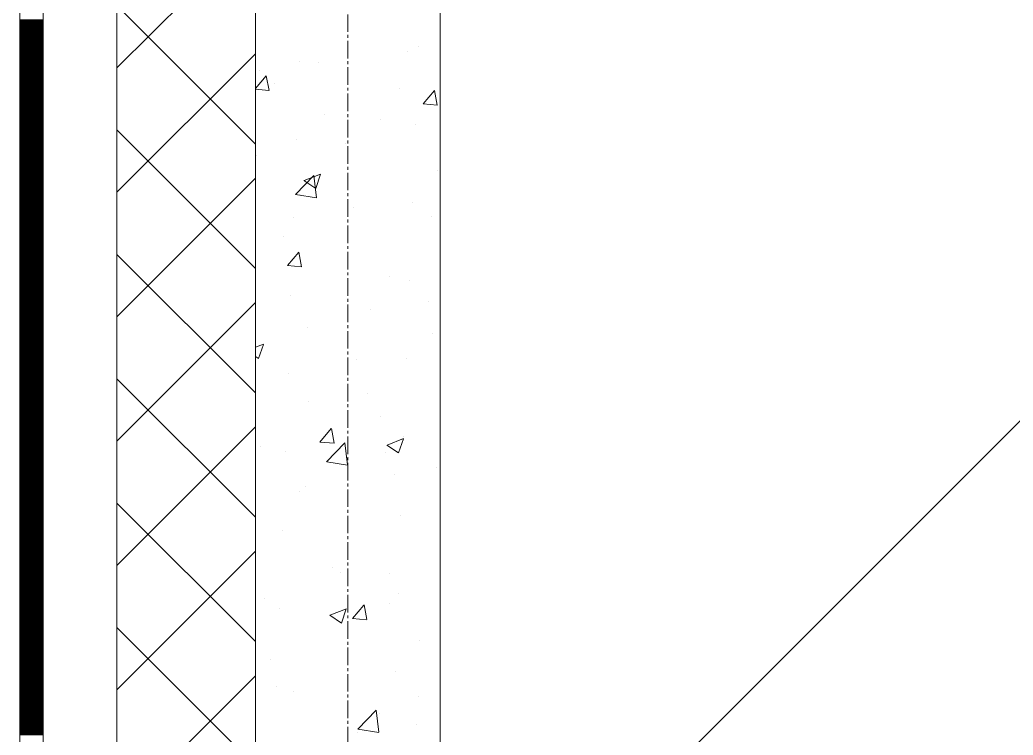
# Model space of a CAD drawing. Header units: millimetres. Extents: x 538266 to 1167394, y 114608 to 637157.
# Drawn here: x 828883 to 829958, y 164188 to 164963 of the extents above; entities that cross this region are included whole.
import ezdxf
from ezdxf.enums import TextEntityAlignment as Align

# ---------------------------------------------------------------- set-up
doc = ezdxf.new("R2010")
doc.units = ezdxf.units.MM
doc.linetypes.add('CENTER2', pattern=[28.575, 19.05, -3.175, 3.175, -3.175])
doc.linetypes.add('DASHED', pattern=[19.05, 12.7, -6.35])
doc.layers.get('Defpoints').update_dxf_attribs({"color": 140})
doc.layers.add('АР_Делит', color=120, linetype='Continuous', lineweight=0, plot=False)
for name, color, linetype, lineweight in [('АР_Стены ПЕНОблок', 52, 'Continuous', 20), ('АР_Тонкая', 254, 'Continuous', 5), ('АР_Утеплитель', 31, 'Continuous', 0), ('АР_Штриховка', 8, 'Continuous', 0)]:
    doc.layers.add(name, color=color, linetype=linetype, lineweight=lineweight)
doc.layers.add('РД_Оси_100', color=7, linetype='Continuous', lineweight=0, true_color=0x525252)
doc.layers.add('ФВ-5', color=7, linetype='Continuous')
doc.styles.add('style1', font='ARIALN.TTF')

# ---------------------------------------------------------------- blocks, each defined once
blk = doc.blocks.new('2_этаж')
at = {"layer": 'АР_Стены ПЕНОблок', "color": 18, "linetype": 'Continuous', "lineweight": 20, "true_color": 0x000000}
for p, q in [((672773.6, 213213.2), (672773.6, 137013.2)), ((672973.6, 137013.2), (672973.6, 213213.2))]:
    blk.add_line(p, q, dxfattribs=at)
at = {"layer": 'АР_Тонкая', "color": 18, "linetype": 'Continuous', "lineweight": 5, "true_color": 0x000000}
for p, q in [((672518.6, 213213.2), (672518.6, 137013.2)), ((672543.6, 213213.2), (672543.6, 137013.2)), ((672543.6, 137013.2), (672543.6, 213213.2)), ((672623.6, 137013.2), (672623.6, 213213.2))]:
    blk.add_line(p, q, dxfattribs=at)
at = {"layer": 'АР_Утеплитель', "color": 18, "linetype": 'Continuous', "lineweight": 0, "true_color": 0x000000}
for p, q in [((672623.6, 213213.2), (672623.6, 137013.2)), ((672773.6, 137013.2), (672773.6, 213213.2))]:
    blk.add_line(p, q, dxfattribs=at)
at = {"layer": 'АР_Штриховка', "color": 18, "linetype": 'Continuous', "lineweight": 0, "true_color": 0x000000}
for p, q in [((672623.6, 164911.1), (672773.6, 165061.1)), ((672773.6, 164828.6), (672623.6, 164978.6)), ((672518.6, 164963), (672543.6, 164963)), ((672518.6, 164962), (672543.6, 164962)), ((672518.6, 164961), (672543.6, 164961)), ((672518.6, 164960), (672543.6, 164960)), ((672518.6, 164959), (672543.6, 164959)), ((672518.6, 164958), (672543.6, 164958)), ((672518.6, 164957), (672543.6, 164957)), ((672518.6, 164956), (672543.6, 164956)), ((672518.6, 164955), (672543.6, 164955)), ((672518.6, 164954), (672543.6, 164954)), ((672518.6, 164953), (672543.6, 164953)), ((672518.6, 164952), (672543.6, 164952)), ((672518.6, 164951), (672543.6, 164951)), ((672518.6, 164950), (672543.6, 164950)), ((672518.6, 164949), (672543.6, 164949)), ((672518.6, 164948), (672543.6, 164948)), ((672518.6, 164947), (672543.6, 164947)), ((672518.6, 164946), (672543.6, 164946)), ((672518.6, 164945), (672543.6, 164945)), ((672518.6, 164944), (672543.6, 164944)), ((672518.6, 164943), (672543.6, 164943)), ((672518.6, 164942), (672543.6, 164942)), ((672518.6, 164941), (672543.6, 164941)), ((672518.6, 164940), (672543.6, 164940)), ((672518.6, 164939), (672543.6, 164939)), ((672518.6, 164938), (672543.6, 164938)), ((672518.6, 164937), (672543.6, 164937)), ((672518.6, 164936), (672543.6, 164936)), ((672518.6, 164935), (672543.6, 164935)), ((672518.6, 164934), (672543.6, 164934)), ((672518.6, 164933), (672543.6, 164933)), ((672518.6, 164932), (672543.6, 164932)), ((672518.6, 164931), (672543.6, 164931)), ((672518.6, 164930), (672543.6, 164930)), ((672518.6, 164929), (672543.6, 164929)), ((672518.6, 164928), (672543.6, 164928)), ((672937.9, 164929.3), (672937.9, 164929.3)), ((672949.7, 164934.2), (672949.7, 164934.2)), ((672518.6, 164927), (672543.6, 164927)), ((672518.6, 164926), (672543.6, 164926)), ((672518.6, 164925), (672543.6, 164925)), ((672518.6, 164924), (672543.6, 164924)), ((672518.6, 164923), (672543.6, 164923)), ((672518.6, 164922), (672543.6, 164922)), ((672518.6, 164921), (672543.6, 164921)), ((672518.6, 164920), (672543.6, 164920)), ((672518.6, 164919), (672543.6, 164919)), ((672518.6, 164918), (672543.6, 164918)), ((672518.6, 164917), (672543.6, 164917)), ((672623.6, 164776.4), (672773.6, 164926.4)), ((672821.4, 164918), (672821.4, 164918)), ((672841.7, 164916.6), (672841.7, 164916.6)), ((672518.6, 164916), (672543.6, 164916)), ((672518.6, 164915), (672543.6, 164915)), ((672518.6, 164914), (672543.6, 164914)), ((672518.6, 164913), (672543.6, 164913)), ((672518.6, 164912), (672543.6, 164912)), ((672518.6, 164911), (672543.6, 164911)), ((672518.6, 164910), (672543.6, 164910)), ((672518.6, 164909), (672543.6, 164909)), ((672518.6, 164908), (672543.6, 164908)), ((672518.6, 164907), (672543.6, 164907)), ((672518.6, 164906), (672543.6, 164906)), ((672778.1, 164908.2), (672778.1, 164908.2)), ((672518.6, 164905), (672543.6, 164905)), ((672518.6, 164904), (672543.6, 164904)), ((672518.6, 164903), (672543.6, 164903)), ((672518.6, 164902), (672543.6, 164902)), ((672518.6, 164901), (672543.6, 164901)), ((672518.6, 164900), (672543.6, 164900)), ((672518.6, 164899), (672543.6, 164899)), ((672518.6, 164898), (672543.6, 164898)), ((672518.6, 164897), (672543.6, 164897)), ((672518.6, 164896), (672543.6, 164896)), ((672518.6, 164895), (672543.6, 164895)), ((672773.6, 164888.7), (672785.2, 164902.6)), ((672788.4, 164886.7), (672785.4, 164902.6)), ((672518.6, 164894), (672543.6, 164894)), ((672518.6, 164893), (672543.6, 164893)), ((672518.6, 164892), (672543.6, 164892)), ((672518.6, 164891), (672543.6, 164891)), ((672518.6, 164890), (672543.6, 164890)), ((672518.6, 164889), (672543.6, 164889)), ((672518.6, 164888), (672543.6, 164888)), ((672518.6, 164887), (672543.6, 164887)), ((672518.6, 164886), (672543.6, 164886)), ((672518.6, 164885), (672543.6, 164885)), ((672773.6, 164888), (672788.2, 164886.7)), ((672794.3, 164894.3), (672794.3, 164894.3)), ((672929.9, 164888.6), (672929.9, 164888.6)), ((672955.2, 164872.1), (672967.4, 164886.7)), ((672970.5, 164870.8), (672967.6, 164886.7)), ((672518.6, 164884), (672543.6, 164884)), ((672518.6, 164883), (672543.6, 164883)), ((672518.6, 164882), (672543.6, 164882)), ((672518.6, 164881), (672543.6, 164881)), ((672518.6, 164880), (672543.6, 164880)), ((672518.6, 164879), (672543.6, 164879)), ((672518.6, 164878), (672543.6, 164878)), ((672518.6, 164877), (672543.6, 164877)), ((672518.6, 164876), (672543.6, 164876)), ((672518.6, 164875), (672543.6, 164875)), ((672518.6, 164874), (672543.6, 164874)), ((672518.6, 164873), (672543.6, 164873)), ((672518.6, 164872), (672543.6, 164872)), ((672518.6, 164871), (672543.6, 164871)), ((672518.6, 164870), (672543.6, 164870)), ((672518.6, 164869), (672543.6, 164869)), ((672518.6, 164868), (672543.6, 164868)), ((672518.6, 164867), (672543.6, 164867)), ((672518.6, 164866), (672543.6, 164866)), ((672518.6, 164865), (672543.6, 164865)), ((672518.6, 164864), (672543.6, 164864)), ((672518.6, 164863), (672543.6, 164863)), ((672955.2, 164872.1), (672970.4, 164870.8)), ((672518.6, 164862), (672543.6, 164862)), ((672518.6, 164861), (672543.6, 164861)), ((672518.6, 164860), (672543.6, 164860)), ((672518.6, 164859), (672543.6, 164859)), ((672518.6, 164858), (672543.6, 164858)), ((672518.6, 164857), (672543.6, 164857)), ((672518.6, 164856), (672543.6, 164856)), ((672518.6, 164855), (672543.6, 164855)), ((672518.6, 164854), (672543.6, 164854)), ((672518.6, 164853), (672543.6, 164853)), ((672518.6, 164852), (672543.6, 164852)), ((672847.9, 164860.2), (672847.9, 164860.2)), ((672909.5, 164855.5), (672909.5, 164855.5)), ((672518.6, 164851), (672543.6, 164851)), ((672518.6, 164850), (672543.6, 164850)), ((672518.6, 164849), (672543.6, 164849)), ((672518.6, 164848), (672543.6, 164848)), ((672518.6, 164847), (672543.6, 164847)), ((672518.6, 164846), (672543.6, 164846)), ((672518.6, 164845), (672543.6, 164845)), ((672518.6, 164844), (672543.6, 164844)), ((672518.6, 164843), (672543.6, 164843)), ((672518.6, 164842), (672543.6, 164842)), ((672773.6, 164693.9), (672623.6, 164843.9)), ((672946.6, 164849.7), (672946.6, 164849.7)), ((672518.6, 164841), (672543.6, 164841)), ((672518.6, 164840), (672543.6, 164840)), ((672518.6, 164839), (672543.6, 164839)), ((672518.6, 164838), (672543.6, 164838)), ((672518.6, 164837), (672543.6, 164837)), ((672518.6, 164836), (672543.6, 164836)), ((672518.6, 164835), (672543.6, 164835)), ((672518.6, 164834), (672543.6, 164834)), ((672518.6, 164833), (672543.6, 164833)), ((672518.6, 164832), (672543.6, 164832)), ((672518.6, 164831), (672543.6, 164831)), ((672818.3, 164833.4), (672818.3, 164833.4)), ((672518.6, 164830), (672543.6, 164830)), ((672518.6, 164829), (672543.6, 164829)), ((672518.6, 164828), (672543.6, 164828)), ((672518.6, 164827), (672543.6, 164827)), ((672518.6, 164826), (672543.6, 164826)), ((672518.6, 164825), (672543.6, 164825)), ((672518.6, 164824), (672543.6, 164824)), ((672518.6, 164823), (672543.6, 164823)), ((672518.6, 164822), (672543.6, 164822)), ((672518.6, 164821), (672543.6, 164821)), ((672518.6, 164820), (672543.6, 164820)), ((672871.1, 164829.1), (672871.1, 164829.1)), ((672518.6, 164819), (672543.6, 164819)), ((672518.6, 164818), (672543.6, 164818)), ((672518.6, 164817), (672543.6, 164817)), ((672518.6, 164816), (672543.6, 164816)), ((672518.6, 164815), (672543.6, 164815)), ((672518.6, 164814), (672543.6, 164814)), ((672518.6, 164813), (672543.6, 164813)), ((672518.6, 164812), (672543.6, 164812)), ((672518.6, 164811), (672543.6, 164811)), ((672518.6, 164810), (672543.6, 164810)), ((672518.6, 164809), (672543.6, 164809)), ((672774.9, 164816.4), (672774.9, 164816.4)), ((672518.6, 164808), (672543.6, 164808)), ((672518.6, 164807), (672543.6, 164807)), ((672518.6, 164806), (672543.6, 164806)), ((672518.6, 164805), (672543.6, 164805)), ((672518.6, 164804), (672543.6, 164804)), ((672518.6, 164803), (672543.6, 164803)), ((672518.6, 164802), (672543.6, 164802)), ((672518.6, 164801), (672543.6, 164801)), ((672518.6, 164800), (672543.6, 164800)), ((672518.6, 164799), (672543.6, 164799)), ((672970.4, 164799.7), (672970.4, 164799.7)), ((672518.6, 164798), (672543.6, 164798)), ((672518.6, 164797), (672543.6, 164797)), ((672518.6, 164796), (672543.6, 164796)), ((672518.6, 164795), (672543.6, 164795)), ((672518.6, 164794), (672543.6, 164794)), ((672518.6, 164793), (672543.6, 164793)), ((672518.6, 164792), (672543.6, 164792)), ((672518.6, 164791), (672543.6, 164791)), ((672518.6, 164790), (672543.6, 164790)), ((672518.6, 164789), (672543.6, 164789)), ((672518.6, 164788), (672543.6, 164788)), ((672623.6, 164641.7), (672773.6, 164791.7)), ((672817.1, 164774), (672836.9, 164794.7)), ((672826.2, 164789), (672838.9, 164780.5)), ((672826.3, 164789.2), (672844.1, 164796)), ((672839.7, 164770.5), (672836.9, 164794.7)), ((672838.9, 164780.5), (672844, 164795.9)), ((672518.6, 164787), (672543.6, 164787)), ((672518.6, 164786), (672543.6, 164786)), ((672518.6, 164785), (672543.6, 164785)), ((672518.6, 164784), (672543.6, 164784)), ((672518.6, 164783), (672543.6, 164783)), ((672518.6, 164782), (672543.6, 164782)), ((672518.6, 164781), (672543.6, 164781)), ((672518.6, 164780), (672543.6, 164780)), ((672518.6, 164779), (672543.6, 164779)), ((672518.6, 164778), (672543.6, 164778)), ((672518.6, 164777), (672543.6, 164777)), ((672518.6, 164776), (672543.6, 164776)), ((672518.6, 164775), (672543.6, 164775)), ((672518.6, 164774), (672543.6, 164774)), ((672518.6, 164773), (672543.6, 164773)), ((672518.6, 164772), (672543.6, 164772)), ((672518.6, 164771), (672543.6, 164771)), ((672518.6, 164770), (672543.6, 164770)), ((672518.6, 164769), (672543.6, 164769)), ((672518.6, 164768), (672543.6, 164768)), ((672518.6, 164767), (672543.6, 164767)), ((672518.6, 164766), (672543.6, 164766)), ((672817.1, 164774), (672839.7, 164770.4)), ((672822.2, 164774.3), (672822.2, 164774.3)), ((672518.6, 164765), (672543.6, 164765)), ((672518.6, 164764), (672543.6, 164764)), ((672518.6, 164763), (672543.6, 164763)), ((672518.6, 164762), (672543.6, 164762)), ((672518.6, 164761), (672543.6, 164761)), ((672518.6, 164760), (672543.6, 164760)), ((672518.6, 164759), (672543.6, 164759)), ((672518.6, 164758), (672543.6, 164758)), ((672518.6, 164757), (672543.6, 164757)), ((672518.6, 164756), (672543.6, 164756)), ((672879.4, 164759.5), (672879.4, 164759.5)), ((672943.5, 164765.1), (672943.5, 164765.1)), ((672518.6, 164755), (672543.6, 164755)), ((672518.6, 164754), (672543.6, 164754)), ((672518.6, 164753), (672543.6, 164753)), ((672518.6, 164752), (672543.6, 164752)), ((672518.6, 164751), (672543.6, 164751)), ((672518.6, 164750), (672543.6, 164750)), ((672518.6, 164749), (672543.6, 164749)), ((672518.6, 164748), (672543.6, 164748)), ((672518.6, 164747), (672543.6, 164747)), ((672518.6, 164746), (672543.6, 164746)), ((672518.6, 164745), (672543.6, 164745)), ((672815.2, 164748.9), (672815.2, 164748.9)), ((672964.7, 164750), (672964.7, 164750)), ((672518.6, 164744), (672543.6, 164744)), ((672518.6, 164743), (672543.6, 164743)), ((672518.6, 164742), (672543.6, 164742)), ((672518.6, 164741), (672543.6, 164741)), ((672518.6, 164740), (672543.6, 164740)), ((672518.6, 164739), (672543.6, 164739)), ((672518.6, 164738), (672543.6, 164738)), ((672518.6, 164737), (672543.6, 164737)), ((672518.6, 164736), (672543.6, 164736)), ((672518.6, 164735), (672543.6, 164735)), ((672518.6, 164734), (672543.6, 164734)), ((672518.6, 164733), (672543.6, 164733)), ((672518.6, 164732), (672543.6, 164732)), ((672518.6, 164731), (672543.6, 164731)), ((672518.6, 164730), (672543.6, 164730)), ((672518.6, 164729), (672543.6, 164729)), ((672518.6, 164728), (672543.6, 164728)), ((672518.6, 164727), (672543.6, 164727)), ((672518.6, 164726), (672543.6, 164726)), ((672518.6, 164725), (672543.6, 164725)), ((672518.6, 164724), (672543.6, 164724)), ((672518.6, 164723), (672543.6, 164723)), ((672804.2, 164728.9), (672804.2, 164728.9)), ((672518.6, 164722), (672543.6, 164722)), ((672518.6, 164721), (672543.6, 164721)), ((672518.6, 164720), (672543.6, 164720)), ((672518.6, 164719), (672543.6, 164719)), ((672518.6, 164718), (672543.6, 164718)), ((672518.6, 164717), (672543.6, 164717)), ((672518.6, 164716), (672543.6, 164716)), ((672518.6, 164715), (672543.6, 164715)), ((672518.6, 164714), (672543.6, 164714)), ((672518.6, 164713), (672543.6, 164713)), ((672518.6, 164712), (672543.6, 164712)), ((672518.6, 164711), (672543.6, 164711)), ((672518.6, 164710), (672543.6, 164710)), ((672518.6, 164709), (672543.6, 164709)), ((672518.6, 164708), (672543.6, 164708)), ((672518.6, 164707), (672543.6, 164707)), ((672518.6, 164706), (672543.6, 164706)), ((672518.6, 164705), (672543.6, 164705)), ((672518.6, 164704), (672543.6, 164704)), ((672518.6, 164703), (672543.6, 164703)), ((672518.6, 164702), (672543.6, 164702)), ((672773.6, 164559.2), (672623.6, 164709.2)), ((672808.2, 164697), (672820.5, 164711.6)), ((672823.6, 164695.7), (672820.7, 164711.6)), ((672518.6, 164701), (672543.6, 164701)), ((672518.6, 164700), (672543.6, 164700)), ((672518.6, 164699), (672543.6, 164699)), ((672518.6, 164698), (672543.6, 164698)), ((672518.6, 164697), (672543.6, 164697)), ((672518.6, 164696), (672543.6, 164696)), ((672518.6, 164695), (672543.6, 164695)), ((672518.6, 164694), (672543.6, 164694)), ((672518.6, 164693), (672543.6, 164693)), ((672518.6, 164692), (672543.6, 164692)), ((672518.6, 164691), (672543.6, 164691)), ((672808.2, 164697), (672823.4, 164695.6)), ((672518.6, 164690), (672543.6, 164690)), ((672518.6, 164689), (672543.6, 164689)), ((672518.6, 164688), (672543.6, 164688)), ((672518.6, 164687), (672543.6, 164687)), ((672518.6, 164686), (672543.6, 164686)), ((672518.6, 164685), (672543.6, 164685)), ((672518.6, 164684), (672543.6, 164684)), ((672518.6, 164683), (672543.6, 164683)), ((672518.6, 164682), (672543.6, 164682)), ((672518.6, 164681), (672543.6, 164681)), ((672518.6, 164680), (672543.6, 164680)), ((672919.2, 164685.4), (672919.2, 164685.4)), ((672940.4, 164680.6), (672940.4, 164680.6)), ((672518.6, 164679), (672543.6, 164679)), ((672518.6, 164678), (672543.6, 164678)), ((672518.6, 164677), (672543.6, 164677)), ((672518.6, 164676), (672543.6, 164676)), ((672518.6, 164675), (672543.6, 164675)), ((672518.6, 164674), (672543.6, 164674)), ((672518.6, 164673), (672543.6, 164673)), ((672518.6, 164672), (672543.6, 164672)), ((672518.6, 164671), (672543.6, 164671)), ((672518.6, 164670), (672543.6, 164670)), ((672518.6, 164669), (672543.6, 164669)), ((672518.6, 164668), (672543.6, 164668)), ((672518.6, 164667), (672543.6, 164667)), ((672518.6, 164666), (672543.6, 164666)), ((672518.6, 164665), (672543.6, 164665)), ((672518.6, 164664), (672543.6, 164664)), ((672518.6, 164663), (672543.6, 164663)), ((672518.6, 164662), (672543.6, 164662)), ((672518.6, 164661), (672543.6, 164661)), ((672518.6, 164660), (672543.6, 164660)), ((672518.6, 164659), (672543.6, 164659)), ((672812.1, 164664.3), (672812.1, 164664.3)), ((672518.6, 164658), (672543.6, 164658)), ((672518.6, 164657), (672543.6, 164657)), ((672518.6, 164656), (672543.6, 164656)), ((672518.6, 164655), (672543.6, 164655)), ((672518.6, 164654), (672543.6, 164654)), ((672518.6, 164653), (672543.6, 164653)), ((672518.6, 164652), (672543.6, 164652)), ((672518.6, 164651), (672543.6, 164651)), ((672518.6, 164650), (672543.6, 164650)), ((672518.6, 164649), (672543.6, 164649)), ((672518.6, 164648), (672543.6, 164648)), ((672623.6, 164507), (672773.6, 164657)), ((672897.8, 164649.9), (672897.8, 164649.9)), ((672961.4, 164658.2), (672961.4, 164658.2)), ((672518.6, 164647), (672543.6, 164647)), ((672518.6, 164646), (672543.6, 164646)), ((672518.6, 164645), (672543.6, 164645)), ((672518.6, 164644), (672543.6, 164644)), ((672518.6, 164643), (672543.6, 164643)), ((672518.6, 164642), (672543.6, 164642)), ((672518.6, 164641), (672543.6, 164641)), ((672518.6, 164640), (672543.6, 164640)), ((672518.6, 164639), (672543.6, 164639)), ((672518.6, 164638), (672543.6, 164638)), ((672518.6, 164637), (672543.6, 164637)), ((672518.6, 164636), (672543.6, 164636)), ((672518.6, 164635), (672543.6, 164635)), ((672518.6, 164634), (672543.6, 164634)), ((672518.6, 164633), (672543.6, 164633)), ((672518.6, 164632), (672543.6, 164632)), ((672518.6, 164631), (672543.6, 164631)), ((672518.6, 164630), (672543.6, 164630)), ((672518.6, 164629), (672543.6, 164629)), ((672518.6, 164628), (672543.6, 164628)), ((672518.6, 164627), (672543.6, 164627)), ((672829.9, 164629.7), (672829.9, 164629.7)), ((672518.6, 164626), (672543.6, 164626)), ((672518.6, 164625), (672543.6, 164625)), ((672518.6, 164624), (672543.6, 164624)), ((672518.6, 164623), (672543.6, 164623)), ((672518.6, 164622), (672543.6, 164622)), ((672518.6, 164621), (672543.6, 164621)), ((672518.6, 164620), (672543.6, 164620)), ((672518.6, 164619), (672543.6, 164619)), ((672518.6, 164618), (672543.6, 164618)), ((672518.6, 164617), (672543.6, 164617)), ((672518.6, 164616), (672543.6, 164616)), ((672965.5, 164624), (672965.5, 164624)), ((672518.6, 164615), (672543.6, 164615)), ((672518.6, 164614), (672543.6, 164614)), ((672518.6, 164613), (672543.6, 164613)), ((672518.6, 164612), (672543.6, 164612)), ((672518.6, 164611), (672543.6, 164611)), ((672518.6, 164610), (672543.6, 164610)), ((672518.6, 164609), (672543.6, 164609)), ((672518.6, 164608), (672543.6, 164608)), ((672518.6, 164607), (672543.6, 164607)), ((672518.6, 164606), (672543.6, 164606)), ((672518.6, 164605), (672543.6, 164605)), ((672773.6, 164608.5), (672782.3, 164611.8)), ((672777.1, 164596.3), (672782.2, 164611.7)), ((672518.6, 164604), (672543.6, 164604)), ((672518.6, 164603), (672543.6, 164603)), ((672518.6, 164602), (672543.6, 164602)), ((672518.6, 164601), (672543.6, 164601)), ((672518.6, 164600), (672543.6, 164600)), ((672518.6, 164599), (672543.6, 164599)), ((672518.6, 164598), (672543.6, 164598)), ((672518.6, 164597), (672543.6, 164597)), ((672518.6, 164596), (672543.6, 164596)), ((672518.6, 164595), (672543.6, 164595)), ((672518.6, 164594), (672543.6, 164594)), ((672773.6, 164598.7), (672777, 164596.3)), ((672883.5, 164595.6), (672883.5, 164595.6)), ((672937.3, 164596), (672937.3, 164596)), ((672518.6, 164593), (672543.6, 164593)), ((672518.6, 164592), (672543.6, 164592)), ((672518.6, 164591), (672543.6, 164591)), ((672518.6, 164590), (672543.6, 164590)), ((672518.6, 164589), (672543.6, 164589)), ((672518.6, 164588), (672543.6, 164588)), ((672518.6, 164587), (672543.6, 164587)), ((672518.6, 164586), (672543.6, 164586)), ((672518.6, 164585), (672543.6, 164585)), ((672518.6, 164584), (672543.6, 164584)), ((672518.6, 164583), (672543.6, 164583)), ((672518.6, 164582), (672543.6, 164582)), ((672518.6, 164581), (672543.6, 164581)), ((672518.6, 164580), (672543.6, 164580)), ((672518.6, 164579), (672543.6, 164579)), ((672518.6, 164578), (672543.6, 164578)), ((672518.6, 164577), (672543.6, 164577)), ((672518.6, 164576), (672543.6, 164576)), ((672518.6, 164575), (672543.6, 164575)), ((672518.6, 164574), (672543.6, 164574)), ((672518.6, 164573), (672543.6, 164573)), ((672773.6, 164424.5), (672623.6, 164574.5)), ((672809, 164579.8), (672809, 164579.8)), ((672518.6, 164572), (672543.6, 164572)), ((672518.6, 164571), (672543.6, 164571)), ((672518.6, 164570), (672543.6, 164570)), ((672518.6, 164569), (672543.6, 164569)), ((672518.6, 164568), (672543.6, 164568)), ((672518.6, 164567), (672543.6, 164567)), ((672518.6, 164566), (672543.6, 164566)), ((672518.6, 164565), (672543.6, 164565)), ((672518.6, 164564), (672543.6, 164564)), ((672518.6, 164563), (672543.6, 164563)), ((672518.6, 164562), (672543.6, 164562)), ((672518.6, 164561), (672543.6, 164561)), ((672518.6, 164560), (672543.6, 164560)), ((672518.6, 164559), (672543.6, 164559)), ((672518.6, 164558), (672543.6, 164558)), ((672518.6, 164557), (672543.6, 164557)), ((672518.6, 164556), (672543.6, 164556)), ((672518.6, 164555), (672543.6, 164555)), ((672518.6, 164554), (672543.6, 164554)), ((672518.6, 164553), (672543.6, 164553)), ((672518.6, 164552), (672543.6, 164552)), ((672518.6, 164551), (672543.6, 164551)), ((672894.6, 164558), (672894.6, 164558)), ((672518.6, 164550), (672543.6, 164550)), ((672518.6, 164549), (672543.6, 164549)), ((672518.6, 164548), (672543.6, 164548)), ((672518.6, 164547), (672543.6, 164547)), ((672518.6, 164546), (672543.6, 164546)), ((672518.6, 164545), (672543.6, 164545)), ((672518.6, 164544), (672543.6, 164544)), ((672518.6, 164543), (672543.6, 164543)), ((672518.6, 164542), (672543.6, 164542)), ((672518.6, 164541), (672543.6, 164541)), ((672518.6, 164540), (672543.6, 164540)), ((672831, 164549.7), (672831, 164549.7)), ((672518.6, 164539), (672543.6, 164539)), ((672518.6, 164538), (672543.6, 164538)), ((672518.6, 164537), (672543.6, 164537)), ((672518.6, 164536), (672543.6, 164536)), ((672518.6, 164535), (672543.6, 164535)), ((672518.6, 164534), (672543.6, 164534)), ((672518.6, 164533), (672543.6, 164533)), ((672518.6, 164532), (672543.6, 164532)), ((672518.6, 164531), (672543.6, 164531)), ((672518.6, 164530), (672543.6, 164530)), ((672908.8, 164533.8), (672908.8, 164533.8)), ((672518.6, 164529), (672543.6, 164529)), ((672518.6, 164528), (672543.6, 164528)), ((672518.6, 164527), (672543.6, 164527)), ((672518.6, 164526), (672543.6, 164526)), ((672518.6, 164525), (672543.6, 164525)), ((672518.6, 164524), (672543.6, 164524)), ((672518.6, 164523), (672543.6, 164523)), ((672518.6, 164522), (672543.6, 164522)), ((672518.6, 164521), (672543.6, 164521)), ((672518.6, 164520), (672543.6, 164520)), ((672518.6, 164519), (672543.6, 164519)), ((672623.6, 164372.3), (672773.6, 164522.3)), ((672843.5, 164505.9), (672855.7, 164520.5)), ((672858.8, 164504.6), (672855.9, 164520.5)), ((672518.6, 164518), (672543.6, 164518)), ((672518.6, 164517), (672543.6, 164517)), ((672518.6, 164516), (672543.6, 164516)), ((672518.6, 164515), (672543.6, 164515)), ((672518.6, 164514), (672543.6, 164514)), ((672518.6, 164513), (672543.6, 164513)), ((672518.6, 164512), (672543.6, 164512)), ((672518.6, 164511), (672543.6, 164511)), ((672518.6, 164510), (672543.6, 164510)), ((672518.6, 164509), (672543.6, 164509)), ((672518.6, 164508), (672543.6, 164508)), ((672916.1, 164502.7), (672933.9, 164509.6)), ((672928.7, 164494.1), (672933.8, 164509.4)), ((672934.2, 164511.5), (672934.2, 164511.5)), ((672518.6, 164507), (672543.6, 164507)), ((672518.6, 164506), (672543.6, 164506)), ((672518.6, 164505), (672543.6, 164505)), ((672518.6, 164504), (672543.6, 164504)), ((672518.6, 164503), (672543.6, 164503)), ((672518.6, 164502), (672543.6, 164502)), ((672518.6, 164501), (672543.6, 164501)), ((672518.6, 164500), (672543.6, 164500)), ((672518.6, 164499), (672543.6, 164499)), ((672518.6, 164498), (672543.6, 164498)), ((672518.6, 164497), (672543.6, 164497)), ((672779.4, 164500.6), (672779.4, 164500.6)), ((672843.5, 164505.9), (672858.7, 164504.6)), ((672850.7, 164484.6), (672870.5, 164505.2)), ((672873.4, 164481.1), (672870.6, 164505.2)), ((672916, 164502.6), (672928.7, 164494.1)), ((672518.6, 164496), (672543.6, 164496)), ((672518.6, 164495), (672543.6, 164495)), ((672518.6, 164494), (672543.6, 164494)), ((672518.6, 164493), (672543.6, 164493)), ((672518.6, 164492), (672543.6, 164492)), ((672518.6, 164491), (672543.6, 164491)), ((672518.6, 164490), (672543.6, 164490)), ((672518.6, 164489), (672543.6, 164489)), ((672518.6, 164488), (672543.6, 164488)), ((672518.6, 164487), (672543.6, 164487)), ((672805.9, 164495.2), (672805.9, 164495.2)), ((672915, 164494.9), (672915, 164494.9)), ((672518.6, 164486), (672543.6, 164486)), ((672518.6, 164485), (672543.6, 164485)), ((672518.6, 164484), (672543.6, 164484)), ((672518.6, 164483), (672543.6, 164483)), ((672518.6, 164482), (672543.6, 164482)), ((672518.6, 164481), (672543.6, 164481)), ((672518.6, 164480), (672543.6, 164480)), ((672518.6, 164479), (672543.6, 164479)), ((672518.6, 164478), (672543.6, 164478)), ((672518.6, 164477), (672543.6, 164477)), ((672518.6, 164476), (672543.6, 164476)), ((672850.8, 164484.5), (672873.4, 164481)), ((672969.6, 164478.1), (672969.6, 164478.1)), ((672518.6, 164475), (672543.6, 164475)), ((672518.6, 164474), (672543.6, 164474)), ((672518.6, 164473), (672543.6, 164473)), ((672518.6, 164472), (672543.6, 164472)), ((672518.6, 164471), (672543.6, 164471)), ((672518.6, 164470), (672543.6, 164470)), ((672518.6, 164469), (672543.6, 164469)), ((672518.6, 164468), (672543.6, 164468)), ((672518.6, 164467), (672543.6, 164467)), ((672518.6, 164466), (672543.6, 164466)), ((672518.6, 164465), (672543.6, 164465)), ((672924, 164470.5), (672924, 164470.5)), ((672518.6, 164464), (672543.6, 164464)), ((672518.6, 164463), (672543.6, 164463)), ((672518.6, 164462), (672543.6, 164462)), ((672518.6, 164461), (672543.6, 164461)), ((672518.6, 164460), (672543.6, 164460)), ((672518.6, 164459), (672543.6, 164459)), ((672518.6, 164458), (672543.6, 164458)), ((672518.6, 164457), (672543.6, 164457)), ((672518.6, 164456), (672543.6, 164456)), ((672518.6, 164455), (672543.6, 164455)), ((672518.6, 164454), (672543.6, 164454)), ((672827.8, 164457.9), (672827.8, 164457.9)), ((672518.6, 164453), (672543.6, 164453)), ((672518.6, 164452), (672543.6, 164452)), ((672518.6, 164451), (672543.6, 164451)), ((672518.6, 164450), (672543.6, 164450)), ((672518.6, 164449), (672543.6, 164449)), ((672518.6, 164448), (672543.6, 164448)), ((672518.6, 164447), (672543.6, 164447)), ((672518.6, 164446), (672543.6, 164446)), ((672518.6, 164445), (672543.6, 164445)), ((672518.6, 164444), (672543.6, 164444)), ((672821.5, 164452.6), (672821.5, 164452.6)), ((672518.6, 164443), (672543.6, 164443)), ((672518.6, 164442), (672543.6, 164442)), ((672518.6, 164441), (672543.6, 164441)), ((672518.6, 164440), (672543.6, 164440)), ((672518.6, 164439), (672543.6, 164439)), ((672518.6, 164438), (672543.6, 164438)), ((672518.6, 164437), (672543.6, 164437)), ((672518.6, 164436), (672543.6, 164436)), ((672518.6, 164435), (672543.6, 164435)), ((672518.6, 164434), (672543.6, 164434)), ((672518.6, 164433), (672543.6, 164433)), ((672773.6, 164289.8), (672623.6, 164439.8)), ((672518.6, 164432), (672543.6, 164432)), ((672518.6, 164431), (672543.6, 164431)), ((672518.6, 164430), (672543.6, 164430)), ((672518.6, 164429), (672543.6, 164429)), ((672518.6, 164428), (672543.6, 164428)), ((672518.6, 164427), (672543.6, 164427)), ((672518.6, 164426), (672543.6, 164426)), ((672518.6, 164425), (672543.6, 164425)), ((672518.6, 164424), (672543.6, 164424)), ((672518.6, 164423), (672543.6, 164423)), ((672518.6, 164422), (672543.6, 164422)), ((672931.1, 164426.9), (672931.1, 164426.9)), ((672518.6, 164421), (672543.6, 164421)), ((672518.6, 164420), (672543.6, 164420)), ((672518.6, 164419), (672543.6, 164419)), ((672518.6, 164418), (672543.6, 164418)), ((672518.6, 164417), (672543.6, 164417)), ((672518.6, 164416), (672543.6, 164416)), ((672518.6, 164415), (672543.6, 164415)), ((672518.6, 164414), (672543.6, 164414)), ((672518.6, 164413), (672543.6, 164413)), ((672518.6, 164412), (672543.6, 164412)), ((672518.6, 164411), (672543.6, 164411)), ((672518.6, 164410), (672543.6, 164410)), ((672518.6, 164409), (672543.6, 164409)), ((672518.6, 164408), (672543.6, 164408)), ((672518.6, 164407), (672543.6, 164407)), ((672518.6, 164406), (672543.6, 164406)), ((672518.6, 164405), (672543.6, 164405)), ((672518.6, 164404), (672543.6, 164404)), ((672518.6, 164403), (672543.6, 164403)), ((672518.6, 164402), (672543.6, 164402)), ((672518.6, 164401), (672543.6, 164401)), ((672802.8, 164410.6), (672802.8, 164410.6)), ((672518.6, 164400), (672543.6, 164400)), ((672518.6, 164399), (672543.6, 164399)), ((672518.6, 164398), (672543.6, 164398)), ((672518.6, 164397), (672543.6, 164397)), ((672518.6, 164396), (672543.6, 164396)), ((672518.6, 164395), (672543.6, 164395)), ((672518.6, 164394), (672543.6, 164394)), ((672518.6, 164393), (672543.6, 164393)), ((672518.6, 164392), (672543.6, 164392)), ((672518.6, 164391), (672543.6, 164391)), ((672518.6, 164390), (672543.6, 164390)), ((672518.6, 164389), (672543.6, 164389)), ((672518.6, 164388), (672543.6, 164388)), ((672518.6, 164387), (672543.6, 164387)), ((672518.6, 164386), (672543.6, 164386)), ((672518.6, 164385), (672543.6, 164385)), ((672518.6, 164384), (672543.6, 164384)), ((672518.6, 164383), (672543.6, 164383)), ((672518.6, 164382), (672543.6, 164382)), ((672518.6, 164381), (672543.6, 164381)), ((672518.6, 164380), (672543.6, 164380)), ((672518.6, 164379), (672543.6, 164379)), ((672623.6, 164237.6), (672773.6, 164387.6)), ((672518.6, 164378), (672543.6, 164378)), ((672518.6, 164377), (672543.6, 164377)), ((672518.6, 164376), (672543.6, 164376)), ((672518.6, 164375), (672543.6, 164375)), ((672518.6, 164374), (672543.6, 164374)), ((672518.6, 164373), (672543.6, 164373)), ((672518.6, 164372), (672543.6, 164372)), ((672518.6, 164371), (672543.6, 164371)), ((672518.6, 164370), (672543.6, 164370)), ((672518.6, 164369), (672543.6, 164369)), ((672518.6, 164368), (672543.6, 164368)), ((672857.2, 164370.3), (672857.2, 164370.3)), ((672518.6, 164367), (672543.6, 164367)), ((672518.6, 164366), (672543.6, 164366)), ((672518.6, 164365), (672543.6, 164365)), ((672518.6, 164364), (672543.6, 164364)), ((672518.6, 164363), (672543.6, 164363)), ((672518.6, 164362), (672543.6, 164362)), ((672518.6, 164361), (672543.6, 164361)), ((672518.6, 164360), (672543.6, 164360)), ((672518.6, 164359), (672543.6, 164359)), ((672518.6, 164358), (672543.6, 164358)), ((672865.5, 164365.1), (672865.5, 164365.1)), ((672918.5, 164363.7), (672918.5, 164363.7)), ((672518.6, 164357), (672543.6, 164357)), ((672518.6, 164356), (672543.6, 164356)), ((672518.6, 164355), (672543.6, 164355)), ((672518.6, 164354), (672543.6, 164354)), ((672518.6, 164353), (672543.6, 164353)), ((672518.6, 164352), (672543.6, 164352)), ((672518.6, 164351), (672543.6, 164351)), ((672518.6, 164350), (672543.6, 164350)), ((672518.6, 164349), (672543.6, 164349)), ((672518.6, 164348), (672543.6, 164348)), ((672518.6, 164347), (672543.6, 164347)), ((672518.6, 164346), (672543.6, 164346)), ((672518.6, 164345), (672543.6, 164345)), ((672518.6, 164344), (672543.6, 164344)), ((672518.6, 164343), (672543.6, 164343)), ((672518.6, 164342), (672543.6, 164342)), ((672518.6, 164341), (672543.6, 164341)), ((672518.6, 164340), (672543.6, 164340)), ((672518.6, 164339), (672543.6, 164339)), ((672518.6, 164338), (672543.6, 164338)), ((672518.6, 164337), (672543.6, 164337)), ((672518.6, 164336), (672543.6, 164336)), ((672783.5, 164336.7), (672783.5, 164336.7)), ((672928.1, 164342.4), (672928.1, 164342.4)), ((672518.6, 164335), (672543.6, 164335)), ((672518.6, 164334), (672543.6, 164334)), ((672518.6, 164333), (672543.6, 164333)), ((672518.6, 164332), (672543.6, 164332)), ((672518.6, 164331), (672543.6, 164331)), ((672518.6, 164330), (672543.6, 164330)), ((672518.6, 164329), (672543.6, 164329)), ((672518.6, 164328), (672543.6, 164328)), ((672518.6, 164327), (672543.6, 164327)), ((672518.6, 164326), (672543.6, 164326)), ((672518.6, 164325), (672543.6, 164325)), ((672799.8, 164326.1), (672799.8, 164326.1)), ((672854.3, 164318.5), (672872.1, 164325.4)), ((672866.9, 164309.9), (672872, 164325.2)), ((672878.7, 164314.9), (672891, 164329.4)), ((672894.1, 164313.6), (672891.2, 164329.5)), ((672919.1, 164331), (672919.1, 164331)), ((672518.6, 164324), (672543.6, 164324)), ((672518.6, 164323), (672543.6, 164323)), ((672518.6, 164322), (672543.6, 164322)), ((672518.6, 164321), (672543.6, 164321)), ((672518.6, 164320), (672543.6, 164320)), ((672518.6, 164319), (672543.6, 164319)), ((672518.6, 164318), (672543.6, 164318)), ((672518.6, 164317), (672543.6, 164317)), ((672518.6, 164316), (672543.6, 164316)), ((672518.6, 164315), (672543.6, 164315)), ((672854.2, 164318.4), (672866.9, 164309.9)), ((672878.7, 164314.8), (672893.9, 164313.5)), ((672518.6, 164314), (672543.6, 164314)), ((672518.6, 164313), (672543.6, 164313)), ((672518.6, 164312), (672543.6, 164312)), ((672518.6, 164311), (672543.6, 164311)), ((672518.6, 164310), (672543.6, 164310)), ((672518.6, 164309), (672543.6, 164309)), ((672518.6, 164308), (672543.6, 164308)), ((672518.6, 164307), (672543.6, 164307)), ((672518.6, 164306), (672543.6, 164306)), ((672518.6, 164305), (672543.6, 164305)), ((672518.6, 164304), (672543.6, 164304)), ((672773.6, 164155.1), (672623.6, 164305.1)), ((672518.6, 164303), (672543.6, 164303)), ((672518.6, 164302), (672543.6, 164302)), ((672518.6, 164301), (672543.6, 164301)), ((672518.6, 164300), (672543.6, 164300)), ((672518.6, 164299), (672543.6, 164299)), ((672518.6, 164298), (672543.6, 164298)), ((672518.6, 164297), (672543.6, 164297)), ((672518.6, 164296), (672543.6, 164296)), ((672518.6, 164295), (672543.6, 164295)), ((672518.6, 164294), (672543.6, 164294)), ((672518.6, 164293), (672543.6, 164293)), ((672518.6, 164292), (672543.6, 164292)), ((672518.6, 164291), (672543.6, 164291)), ((672518.6, 164290), (672543.6, 164290)), ((672518.6, 164289), (672543.6, 164289)), ((672518.6, 164288), (672543.6, 164288)), ((672518.6, 164287), (672543.6, 164287)), ((672518.6, 164286), (672543.6, 164286)), ((672518.6, 164285), (672543.6, 164285)), ((672518.6, 164284), (672543.6, 164284)), ((672518.6, 164283), (672543.6, 164283)), ((672518.6, 164282), (672543.6, 164282)), ((672950.8, 164291.3), (672950.8, 164291.3)), ((672518.6, 164281), (672543.6, 164281)), ((672518.6, 164280), (672543.6, 164280)), ((672518.6, 164279), (672543.6, 164279)), ((672518.6, 164278), (672543.6, 164278)), ((672518.6, 164277), (672543.6, 164277)), ((672518.6, 164276), (672543.6, 164276)), ((672518.6, 164275), (672543.6, 164275)), ((672518.6, 164274), (672543.6, 164274)), ((672518.6, 164273), (672543.6, 164273)), ((672518.6, 164272), (672543.6, 164272)), ((672518.6, 164271), (672543.6, 164271)), ((672518.6, 164270), (672543.6, 164270)), ((672518.6, 164269), (672543.6, 164269)), ((672518.6, 164268), (672543.6, 164268)), ((672518.6, 164267), (672543.6, 164267)), ((672518.6, 164266), (672543.6, 164266)), ((672518.6, 164265), (672543.6, 164265)), ((672518.6, 164264), (672543.6, 164264)), ((672518.6, 164263), (672543.6, 164263)), ((672518.6, 164262), (672543.6, 164262)), ((672518.6, 164261), (672543.6, 164261)), ((672790.3, 164270.2), (672790.3, 164270.2)), ((672518.6, 164260), (672543.6, 164260)), ((672518.6, 164259), (672543.6, 164259)), ((672518.6, 164258), (672543.6, 164258)), ((672518.6, 164257), (672543.6, 164257)), ((672518.6, 164256), (672543.6, 164256)), ((672518.6, 164255), (672543.6, 164255)), ((672518.6, 164254), (672543.6, 164254)), ((672518.6, 164253), (672543.6, 164253)), ((672518.6, 164252), (672543.6, 164252)), ((672518.6, 164251), (672543.6, 164251)), ((672518.6, 164250), (672543.6, 164250)), ((672623.6, 164102.9), (672773.6, 164252.9)), ((672925, 164257.8), (672925, 164257.8)), ((672518.6, 164249), (672543.6, 164249)), ((672518.6, 164248), (672543.6, 164248)), ((672518.6, 164247), (672543.6, 164247)), ((672518.6, 164246), (672543.6, 164246)), ((672518.6, 164245), (672543.6, 164245)), ((672518.6, 164244), (672543.6, 164244)), ((672518.6, 164243), (672543.6, 164243)), ((672518.6, 164242), (672543.6, 164242)), ((672518.6, 164241), (672543.6, 164241)), ((672518.6, 164240), (672543.6, 164240)), ((672518.6, 164239), (672543.6, 164239)), ((672796.7, 164241.5), (672796.7, 164241.5)), ((672518.6, 164238), (672543.6, 164238)), ((672518.6, 164237), (672543.6, 164237)), ((672518.6, 164236), (672543.6, 164236)), ((672518.6, 164235), (672543.6, 164235)), ((672518.6, 164234), (672543.6, 164234)), ((672518.6, 164233), (672543.6, 164233)), ((672518.6, 164232), (672543.6, 164232)), ((672518.6, 164231), (672543.6, 164231)), ((672518.6, 164230), (672543.6, 164230)), ((672518.6, 164229), (672543.6, 164229)), ((672815, 164236), (672815, 164236)), ((672950.6, 164230.2), (672950.6, 164230.2)), ((672518.6, 164228), (672543.6, 164228)), ((672518.6, 164227), (672543.6, 164227)), ((672518.6, 164226), (672543.6, 164226)), ((672518.6, 164225), (672543.6, 164225)), ((672518.6, 164224), (672543.6, 164224)), ((672518.6, 164223), (672543.6, 164223)), ((672518.6, 164222), (672543.6, 164222)), ((672518.6, 164221), (672543.6, 164221)), ((672518.6, 164220), (672543.6, 164220)), ((672518.6, 164219), (672543.6, 164219)), ((672518.6, 164218), (672543.6, 164218)), ((672518.6, 164217), (672543.6, 164217)), ((672518.6, 164216), (672543.6, 164216)), ((672518.6, 164215), (672543.6, 164215)), ((672518.6, 164214), (672543.6, 164214)), ((672518.6, 164213), (672543.6, 164213)), ((672518.6, 164212), (672543.6, 164212)), ((672518.6, 164211), (672543.6, 164211)), ((672518.6, 164210), (672543.6, 164210)), ((672518.6, 164209), (672543.6, 164209)), ((672518.6, 164208), (672543.6, 164208)), ((672518.6, 164207), (672543.6, 164207)), ((672884.4, 164195.1), (672904.2, 164215.7)), ((672907.1, 164191.6), (672904.3, 164215.7)), ((672908, 164212.2), (672908, 164212.2)), ((672518.6, 164206), (672543.6, 164206)), ((672518.6, 164205), (672543.6, 164205)), ((672518.6, 164204), (672543.6, 164204)), ((672518.6, 164203), (672543.6, 164203)), ((672518.6, 164202), (672543.6, 164202)), ((672518.6, 164201), (672543.6, 164201)), ((672518.6, 164200), (672543.6, 164200)), ((672518.6, 164199), (672543.6, 164199)), ((672518.6, 164198), (672543.6, 164198)), ((672518.6, 164197), (672543.6, 164197)), ((672518.6, 164196), (672543.6, 164196)), ((672947.5, 164199.5), (672947.5, 164199.5)), ((672518.6, 164195), (672543.6, 164195)), ((672518.6, 164194), (672543.6, 164194)), ((672518.6, 164193), (672543.6, 164193)), ((672518.6, 164192), (672543.6, 164192)), ((672518.6, 164191), (672543.6, 164191)), ((672518.6, 164190), (672543.6, 164190)), ((672518.6, 164189), (672543.6, 164189)), ((672883.9, 164191.1), (672883.9, 164191.1)), ((672884.5, 164195), (672907.1, 164191.5))]:
    blk.add_line(p, q, dxfattribs=at)
at = {"layer": 'Defpoints', "color": 18, "true_color": 0x000000, "style": 'style1'}
for p in [(677970.6, 219836.4), (678101.2, 211681.4)]:
    blk.add_attdef('АР-ПОМЕЩЕНИЕ:НАИМЕНОВАНИЕ', text='', height=100, dxfattribs=at).set_placement(p, align=Align.MIDDLE)
blk = doc.blocks.new('СОШ_2200_АР_ОСИ_М100_28.05.24')
at = {"layer": 'АР_Делит', "color": 251, "linetype": 'DASHED', "true_color": 0x636466}
blk.add_lwpolyline([(114955, 135155), (114955, -355), (93595.036, -355), (93595.036, 13855), (94145, 13855), (94145, 68320), (66055, 68320), (66055, 13857.73), (83455, 13857.73), (83455, -355), (45245, -355), (45245, 13145), (44695, 13145), (44695, 26755), (45245, 26755), (45245, 68320), (20455, 68320), (20455, 26755), (27955, 26755), (27955, 13145), (-355, 13145), (-355, 100855)], dxfattribs=at)
at = {"layer": 'РД_Оси_100', "color": 251, "linetype": 'CENTER2', "true_color": 0x636466}
blk.add_line((0, -6155), (0, 139938.679), dxfattribs=at)

msp = doc.modelspace()

# ---------------------------------------------------------------- hatches: boundary and pattern name
at = {"layer": 'ФВ-5'}
h = msp.add_hatch(dxfattribs=at)
h.set_pattern_fill('ANSI31', color=3, scale=300)
h.paths.add_polyline_path([(849237.8, 163561), (849237.8, 164465.5, -0.27475), (849124.9, 164655.5, -0.245742), (849217.8, 164833.2), (849217.8, 165213.2), (845769.5, 165213.2, -0.618518), (845382.3, 165213.2), (843647.8, 165213.2), (843647.8, 164913.2), (842747.8, 164913.2), (842747.8, 165213.2), (842667.8, 165213.2), (842667.8, 164793.2), (841647.8, 164793.2), (841647.8, 164713.2), (841647.8, 161813.2), (841647.8, 161313.2), (841647.8, 160413.2), (841647.8, 158613.2), (841647.8, 158389.4, -0.260437), (841750.8, 158205.2, -0.260437), (841647.8, 158020.9), (841647.8, 157055.6, -0.260437), (841750.8, 156871.3, -0.260437), (841647.8, 156687.1), (841647.8, 156333.2), (842017.8, 156333.2), (842017.8, 156113.2), (849237.8, 156113.2), (849237.8, 156880.9, -0.27475), (849124.9, 157071, -0.27475), (849237.8, 157261), (849237.8, 160413.2), (849217.8, 160413.2), (849217.8, 161313.2), (849218.5, 162377, -0.246803), (849124.9, 162555.2, -0.27475), (849237.8, 162745.2), (849237.8, 163180.9, -0.27475), (849124.9, 163371, -0.27475)])
h.paths.add_polyline_path([(845558.6, 161396), (845008.6, 161396, -1), (845008.6, 161996), (845558.6, 161996, -1)], flags=16)
h.paths.add_polyline_path([(842291.6, 157558.9, -1), (841691.6, 157558.9, -1)], flags=16)
h.paths.add_polyline_path([(849124.9, 171855.5, -0.27475), (849237.8, 172045.6), (849237.8, 172480.9, -0.27475), (849124.9, 172671, -0.27475), (849237.8, 172861), (849237.8, 173765.5, -0.27475), (849124.9, 173955.5, -0.27475), (849237.8, 174145.6), (849237.8, 174163.2), (849217.8, 174163.2), (849217.8, 174513.2), (844057.8, 174513.2), (844057.8, 174513.2), (844057.8, 174213.2), (843157.8, 174213.2), (843157.8, 174513.2), (843077.8, 174513.2), (843077.8, 174093.2), (842057.8, 174093.2), (842057.8, 173373.2), (842057.8, 172433.2), (841647.8, 172433.2), (841647.8, 172363.2), (841647.8, 170613.2), (841647.8, 169713.2), (841647.8, 169339.4, -0.260437), (841750.8, 169155.2, -0.260437), (841647.8, 168970.9), (841670.8, 167335.5, -1), (842270.8, 167335.5, -1), (841670.8, 167335.5), (841650.7, 166353.8, -0.256246), (841750.8, 166171.3, -0.105217), (841732, 166083.2), (841867.8, 166083.2), (841867.8, 165413.2), (845385.9, 165413.2, -0.594367), (845765.9, 165413.2), (849217.8, 165413.2), (849217.8, 165913.2), (849218.1, 166193.1, -0.246072), (849124.9, 166371, -0.27475), (849237.8, 166561), (849237.8, 169713.2), (849213.5, 169713.2), (849217.8, 169717.5), (849217.8, 170613.2), (849218.9, 171677.1, -0.247282)])
h.paths.add_polyline_path([(845615.6, 168700.6), (845065.6, 168700.6, -1), (845065.6, 169300.6), (845615.6, 169300.6, -1)], flags=16)
h.paths.add_polyline_path([(836927.8, 171813.2), (836927.8, 172713.2), (836927.8, 172987.1, -0.260437), (836824.9, 173171.3, -0.260437), (836927.8, 173355.6), (836927.8, 175970.9, -0.260437), (836824.9, 176155.2, -0.260437), (836927.8, 176339.4), (836927.8, 176413.2), (836927.8, 176913.2), (833193.3, 176913.2, -0.618518), (832806.2, 176913.2), (829360.5, 176913.2), (829357.8, 176910.6), (829357.8, 176413.2), (829357.7, 176237.4, -0.255873), (829457.6, 176055.2, -0.284268), (829337.8, 175861.6), (829337.8, 172713.2), (829357.8, 172713.2), (829357.8, 171813.2), (829357.2, 170753.9, -0.256632), (829457.6, 170571.3, -0.284268), (829337.8, 170377.8), (829337.8, 169948.7, -0.284268), (829457.6, 169755.2, -0.284268), (829337.8, 169561.6), (829337.8, 168664.9, -0.284268), (829457.6, 168471.3, -0.255743), (829357.8, 168289.1), (829357.8, 167813.2), (832809.7, 167813.2, -0.594367), (833189.8, 167813.2), (834927.8, 167813.2), (834927.8, 168113.2), (835827.8, 168113.2), (835827.8, 167813.2), (835907.8, 167813.2), (835907.8, 168233.2), (836927.8, 168233.2), (836927.8, 168313.2)])
h.paths.add_polyline_path([(832552.1, 172650.6), (832002.1, 172650.6, -1), (832002.1, 173250.6), (832552.1, 173250.6, -1)], flags=16)
h.paths.add_polyline_path([(836927.8, 166670.9, -0.260437), (836824.9, 166855.2, -0.105217), (836843.6, 166943.2), (836707.8, 166943.2), (836707.8, 167613.2), (833193.3, 167613.2, -0.618518), (832806.2, 167613.2), (829357.8, 167613.2), (829357.8, 167113.2), (829357.7, 166937.5, -0.255913), (829457.6, 166755.2, -0.284268), (829337.8, 166561.6), (829337.8, 163413.2), (829357.8, 163413.2), (829357.8, 162513.2), (829357, 161454.1, -0.256955), (829457.6, 161271.3, -0.284268), (829337.8, 161077.8), (829337.8, 160648.7, -0.284268), (829457.6, 160455.2, -0.284268), (829337.8, 160261.6), (829337.8, 159364.9, -0.284268), (829457.6, 159171.3, -0.255743), (829357.8, 158989.1), (829357.8, 158513.2), (832809.7, 158513.3, -0.59466), (833189.8, 158513.3), (834927.8, 158513.4), (834927.8, 158513.4), (834927.8, 158813.4), (835827.8, 158813.4), (835827.8, 158513.4), (835907.8, 158513.4), (835907.8, 158933.4), (836927.8, 158933.4), (836927.8, 159013.2), (836927.8, 159543.2), (836927.8, 161303.2), (836927.8, 161813.2), (836927.8, 162513.2), (836927.8, 163413.2), (836927.8, 163687.1, -0.260437), (836824.9, 163871.3, -0.260437), (836927.8, 164055.6)])
h.paths.add_polyline_path([(832518.2, 163600.5), (831968.2, 163600.5, -1), (831968.2, 164200.5), (832518.2, 164200.5, -1)], flags=16)

# ---------------------------------------------------------------- block references
msp.add_blockref('2_этаж', (156364.3, 0))
at = {"layer": 'РД_Оси_100'}
msp.add_blockref('СОШ_2200_АР_ОСИ_М100_28.05.24', (829237.8, 122413.2), dxfattribs=at)

doc.saveas('drawing.dxf')
